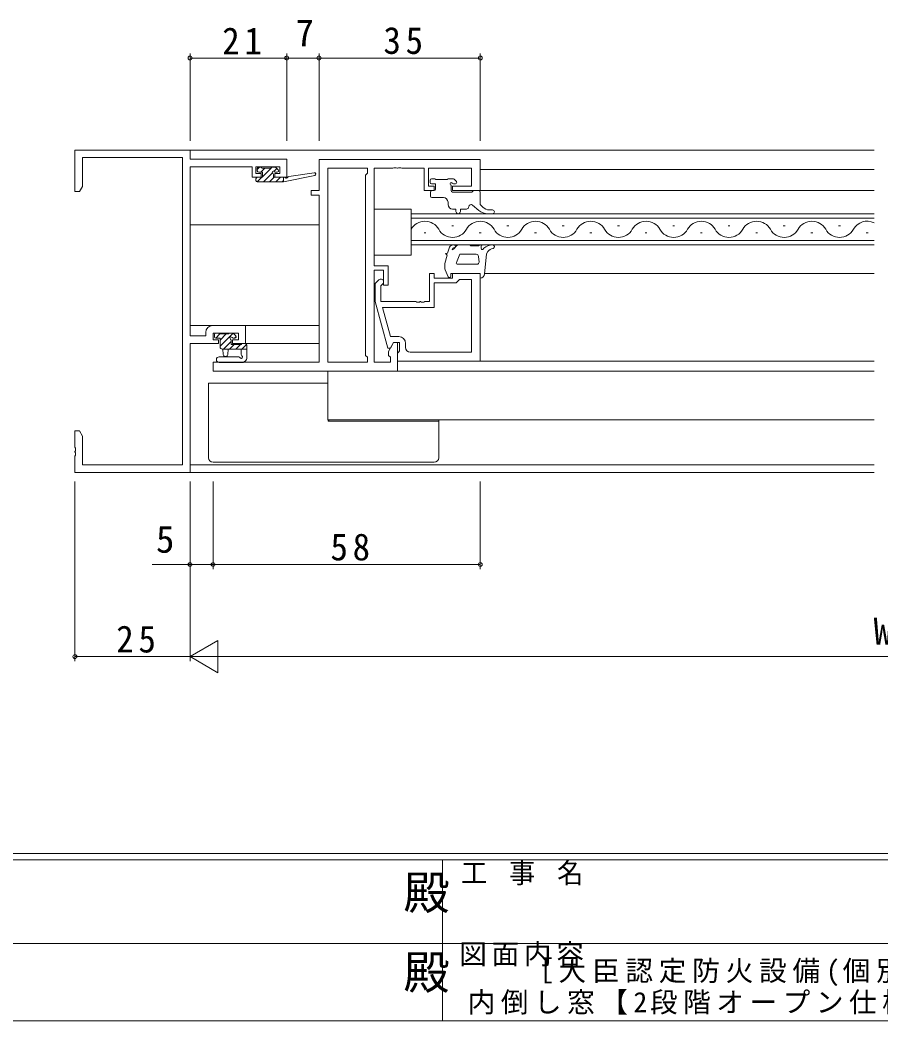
# Model space of a CAD drawing. Units: millimetres, scale not verified. Extents: x -594 to 199, y -420 to 144.
# Drawn here: x -297.9 to -111, y -420 to -202.6 of the extents above; entities that cross this region are included whole.
import ezdxf
from ezdxf.enums import TextEntityAlignment as Align

# ---------------------------------------------------------------- set-up
doc = ezdxf.new("R2010")
doc.units = ezdxf.units.MM
doc.header["$LTSCALE"] = 2
for name, color, linetype, lineweight in [('0-1_YKK_ZWAK', 7, 'Continuous', 9), ('0-3_YKK_11', 7, 'Continuous', 9), ('0-4_YKK_12', 2, 'Continuous', 9), ('0-5_YKK_13', 4, 'Continuous', 9), ('0-7_YKK_D', 6, 'Continuous', 9)]:
    doc.layers.add(name, color=color, linetype=linetype, lineweight=lineweight)
doc.layers.add('0-2_USER1', color=7, linetype='Continuous')
doc.styles.add('ＭＳ ゴシック', font='')
doc.styles.get('ＭＳ ゴシック').set_extended_font_data('MS Gothic')

msp = doc.modelspace()

# ---------------------------------------------------------------- linework, layer by layer
at = {"layer": '0-1_YKK_ZWAK'}
for p, q in [((178.8, -383.6), (-591.2, -383.6)), ((141, -385), (-591.2, -385)), ((-206.2, -385), (-206.2, -420)), ((-333.6, -403.199), (-204.8, -403.199)), ((-204.8, -403.199), (-76, -403.199)), ((-591.2, -420), (141, -420))]:
    msp.add_line(p, q, dxfattribs=at)
at = {"layer": '0-3_YKK_11'}
for p, q in [((-286.022, -230.86), (-261.022, -230.86)), ((-286.022, -239.86), (-286.022, -230.86)), ((-284.392, -232.49), (-284.392, -238.769)), ((-262.652, -232.49), (-284.392, -232.49)), ((-262.652, -299.23), (-262.652, -232.49)), ((-261.022, -230.86), (-261.022, -232.86)), ((-261.022, -232.86), (-240.022, -232.86)), ((-261.022, -234.49), (-261.022, -271.23)), ((-247.522, -234.49), (-261.022, -234.49)), ((-247.522, -236.76), (-247.522, -234.49)), ((-246.722, -234.49), (-246.722, -235.96)), ((-241.522, -234.49), (-246.722, -234.49)), ((-241.522, -235.96), (-241.522, -234.49)), ((-240.022, -232.86), (-240.022, -236.76)), ((-233.022, -232.861), (-233.022, -239.661)), ((-198.022, -232.861), (-233.022, -232.861)), ((-216.98, -234.791), (-216.797, -234.671)), ((-216.797, -234.671), (-216.247, -234.671)), ((-216.247, -234.671), (-216.064, -234.791)), ((-215.98, -234.791), (-215.797, -234.671)), ((-215.797, -234.671), (-215.247, -234.671)), ((-215.247, -234.671), (-215.064, -234.791)), ((-198.022, -239.661), (-198.022, -232.861)), ((-245.622, -236.76), (-247.522, -236.76)), ((-246.722, -235.96), (-245.622, -235.96)), ((-245.622, -235.96), (-245.622, -236.76)), ((-242.622, -235.96), (-241.522, -235.96)), ((-242.622, -236.76), (-242.622, -235.96)), ((-240.022, -236.76), (-242.622, -236.76)), ((-222.522, -234.791), (-231.092, -234.791)), ((-231.092, -234.791), (-231.092, -276.931)), ((-231.092, -234.791), (-231.092, -276.931)), ((-222.952, -236.291), (-222.522, -235.861)), ((-222.952, -275.431), (-222.952, -236.291)), ((-222.522, -235.861), (-222.522, -234.791)), ((-221.022, -234.791), (-216.98, -234.791)), ((-221.022, -255.96), (-221.022, -234.791)), ((-216.064, -234.791), (-215.98, -234.791)), ((-215.064, -234.791), (-210.222, -234.791)), ((-210.222, -234.791), (-210.222, -239.661)), ((-209.222, -234.791), (-199.952, -234.791)), ((-209.222, -238.661), (-209.222, -234.791)), ((-199.952, -234.791), (-199.952, -238.661)), ((-284.392, -238.769), (-285.022, -239.86)), ((-208.022, -238.661), (-209.222, -238.661)), ((-208.022, -239.661), (-208.022, -238.661)), ((-204.022, -238.661), (-204.022, -239.661)), ((-199.952, -238.661), (-204.022, -238.661)), ((-285.022, -239.86), (-286.022, -239.86)), ((-234.722, -239.661), (-234.722, -240.661)), ((-233.022, -239.661), (-234.722, -239.661)), ((-234.722, -240.661), (-233.022, -240.661)), ((-233.022, -240.661), (-233.022, -276.931)), ((-210.222, -239.661), (-208.022, -239.661)), ((-204.022, -239.661), (-198.022, -239.661)), ((-218.022, -255.96), (-221.022, -255.96)), ((-218.022, -260.161), (-218.022, -255.96)), ((-221.022, -256.961), (-219.022, -256.961)), ((-221.022, -276.931), (-221.022, -256.961)), ((-219.022, -256.961), (-219.022, -260.161)), ((-209.022, -257.661), (-209.022, -263.761)), ((-208.022, -257.661), (-209.022, -257.661)), ((-208.022, -258.661), (-208.022, -257.661)), ((-204.022, -258.661), (-208.022, -258.661)), ((-204.022, -257.661), (-204.022, -258.661)), ((-198.022, -257.661), (-204.022, -257.661)), ((-198.022, -276.661), (-198.022, -257.661)), ((-220.046, -259.036), (-220.822, -259.812)), ((-220.822, -259.812), (-220.822, -263.757)), ((-219.622, -260.309), (-219.198, -259.885)), ((-219.622, -263.761), (-219.622, -260.309)), ((-219.022, -260.161), (-218.022, -260.161)), ((-208.022, -259.661), (-203.222, -259.661)), ((-208.022, -265.061), (-208.022, -259.661)), ((-203.222, -259.661), (-202.722, -259.161)), ((-202.722, -259.161), (-202.522, -258.96)), ((-202.522, -258.96), (-199.952, -258.96)), ((-199.952, -258.96), (-199.952, -274.731)), ((-199.952, -258.96), (-199.952, -274.731)), ((-220.822, -263.757), (-218.115, -273.861)), ((-211.98, -263.761), (-219.622, -263.761)), ((-219.231, -265.061), (-208.022, -265.061)), ((-217.543, -271.361), (-219.231, -265.061)), ((-211.797, -263.881), (-211.98, -263.761)), ((-211.247, -263.881), (-211.797, -263.881)), ((-211.064, -263.761), (-211.247, -263.881)), ((-210.98, -263.761), (-211.064, -263.761)), ((-210.797, -263.881), (-210.98, -263.761)), ((-210.247, -263.881), (-210.797, -263.881)), ((-210.064, -263.761), (-210.247, -263.881)), ((-209.022, -263.761), (-210.064, -263.761)), ((-256.122, -268.96), (-249.022, -268.96)), ((-249.022, -268.96), (-249.022, -272.86)), ((-261.022, -271.23), (-257.622, -271.23)), ((-257.622, -271.23), (-257.622, -270.46)), ((-255.992, -270.59), (-255.992, -272.06)), ((-250.522, -270.59), (-255.992, -270.59)), ((-250.522, -272.06), (-250.522, -270.59)), ((-215.722, -271.361), (-217.543, -271.361)), ((-261.022, -272.86), (-261.022, -300.86)), ((-254.822, -272.86), (-261.022, -272.86)), ((-255.992, -272.06), (-254.822, -272.06)), ((-254.822, -272.06), (-254.822, -272.86)), ((-251.822, -272.06), (-250.522, -272.06)), ((-251.822, -272.86), (-251.822, -272.06)), ((-249.022, -272.86), (-251.822, -272.86)), ((-218.115, -273.861), (-217.515, -273.861)), ((-216.822, -272.661), (-217.952, -274.618)), ((-217.515, -273.861), (-216.822, -272.661)), ((-216.822, -272.661), (-215.522, -272.661)), ((-216.022, -272.661), (-216.822, -272.661)), ((-216.022, -278.861), (-216.022, -272.661)), ((-215.522, -272.661), (-215.522, -274.461)), ((-214.222, -273.731), (-214.222, -272.861)), ((-222.522, -275.861), (-222.952, -275.431)), ((-222.522, -276.931), (-222.522, -275.861)), ((-217.952, -274.618), (-217.952, -275.431)), ((-217.952, -275.431), (-217.522, -275.861)), ((-217.522, -275.861), (-217.522, -276.931)), ((-215.722, -274.661), (-216.022, -274.961)), ((-216.022, -274.961), (-216.022, -276.661)), ((-215.522, -274.461), (-215.722, -274.661)), ((-199.952, -274.731), (-213.222, -274.731)), ((-256.022, -276.931), (-256.022, -278.861)), ((-233.022, -276.931), (-256.022, -276.931)), ((-231.092, -276.931), (-222.522, -276.931)), ((-217.522, -276.931), (-221.022, -276.931)), ((-216.022, -276.661), (-198.022, -276.661)), ((-256.022, -278.861), (-216.022, -278.861)), ((-286.022, -291.86), (-285.022, -291.86)), ((-286.022, -295.402), (-286.022, -291.86)), ((-285.022, -291.86), (-284.392, -292.951)), ((-284.392, -292.951), (-284.392, -299.23)), ((-285.902, -295.585), (-286.022, -295.402)), ((-285.902, -296.135), (-285.902, -295.585)), ((-286.022, -296.318), (-285.902, -296.135)), ((-286.022, -296.402), (-286.022, -296.318)), ((-285.902, -296.585), (-286.022, -296.402)), ((-286.022, -297.318), (-285.902, -297.135)), ((-286.022, -300.86), (-286.022, -297.318)), ((-285.902, -297.135), (-285.902, -296.585)), ((-284.392, -299.23), (-262.652, -299.23)), ((-261.022, -300.86), (-286.022, -300.86))]:
    msp.add_line(p, q, dxfattribs=at)
for centre, radius, start, end in [((-219.622, -259.461), 0.6, 314.99998, 135), ((-256.122, -270.46), 1.5, 90, 179.99998), ((-215.722, -272.861), 1.5, 0, 89.99998), ((-213.222, -273.731), 1, 180, 269.99998)]:
    msp.add_arc(centre, radius, start, end, dxfattribs=at)
at = {"layer": '0-4_YKK_12'}
for p, q in [((-261.322, -230.86), (-112.522, -230.86)), ((-198.022, -235.061), (-112.522, -235.06)), ((-112.522, -239.661), (-198.522, -239.661)), ((-213.022, -244.661), (-112.522, -244.661)), ((-213.022, -251.46), (-213.022, -244.661)), ((-261.022, -247.06), (-233.022, -247.06)), ((-112.522, -245.661), (-213.022, -245.661)), ((-204.222, -247.301), (-203.822, -247.301)), ((-192.222, -247.301), (-191.822, -247.301)), ((-180.222, -247.301), (-179.822, -247.301)), ((-168.222, -247.301), (-167.822, -247.301)), ((-156.222, -247.301), (-155.822, -247.301)), ((-144.222, -247.301), (-143.822, -247.301)), ((-132.222, -247.301), (-131.822, -247.301)), ((-120.222, -247.301), (-119.822, -247.301)), ((-210.222, -248.821), (-209.822, -248.821)), ((-198.222, -248.821), (-197.822, -248.821)), ((-186.222, -248.821), (-185.822, -248.821)), ((-174.222, -248.821), (-173.822, -248.821)), ((-162.222, -248.821), (-161.822, -248.821)), ((-150.222, -248.821), (-149.822, -248.821)), ((-138.222, -248.821), (-137.822, -248.821)), ((-126.222, -248.821), (-125.822, -248.821)), ((-114.222, -248.821), (-113.822, -248.821)), ((-213.022, -250.46), (-112.522, -250.46)), ((-112.522, -251.46), (-213.022, -251.46)), ((-197.1, -257.661), (-112.522, -257.661)), ((-233.022, -268.96), (-261.022, -268.96)), ((-249.322, -272.86), (-233.022, -272.86)), ((-215.722, -276.661), (-112.522, -276.661)), ((-231.092, -278.861), (-231.092, -289.46)), ((-216.536, -278.861), (-112.522, -278.861)), ((-231.092, -289.46), (-112.522, -289.46)), ((-261.022, -299.23), (-112.522, -299.23)), ((-261.322, -300.86), (-112.522, -300.86))]:
    msp.add_line(p, q, dxfattribs=at)
for centre, start, end in [((-210.022, -249.737), 29.20253, 150.79745), ((-198.022, -249.737), 29.20253, 150.79745), ((-186.022, -249.737), 29.20253, 150.79745), ((-174.022, -249.737), 29.20253, 150.79745), ((-162.022, -249.737), 29.20253, 150.79745), ((-150.022, -249.737), 29.20253, 150.79745), ((-138.022, -249.737), 29.20253, 150.79745), ((-126.022, -249.737), 29.20253, 150.79745), ((-114.022, -249.737), 64.12241, 150.79745), ((-204.022, -246.384), 209.20253, 330.79745), ((-192.022, -246.384), 209.20253, 330.79745), ((-180.022, -246.384), 209.20253, 330.79745), ((-168.022, -246.384), 209.20253, 330.79745), ((-156.022, -246.384), 209.20253, 330.79745), ((-144.022, -246.384), 209.20253, 330.79745), ((-132.022, -246.384), 209.20253, 330.79745), ((-120.022, -246.384), 209.20253, 330.79745)]:
    msp.add_arc(centre, 3.437, start, end, dxfattribs=at)
at = {"layer": '0-5_YKK_13'}
for p, q in [((-245.937, -234.56), (-246.422, -235.045)), ((-246.122, -234.56), (-245.622, -234.56)), ((-244.79, -234.76), (-245.69, -235.66)), ((-245.422, -234.76), (-243.422, -234.76)), ((-243.443, -234.76), (-245.322, -236.639)), ((-243.244, -234.561), (-243.421, -234.738)), ((-243.222, -234.56), (-242.622, -234.56)), ((-242.41, -234.648), (-241.91, -235.148)), ((-245.443, -236.76), (-246.442, -237.759)), ((-246.422, -235.36), (-246.422, -234.86)), ((-246.422, -236.76), (-245.322, -236.76)), ((-245.322, -235.66), (-246.122, -235.66)), ((-245.322, -236.76), (-245.322, -235.66)), ((-243.132, -235.796), (-245.096, -237.76)), ((-242.749, -236.76), (-243.749, -237.76)), ((-242.922, -236.121), (-242.922, -236.76)), ((-242.922, -236.76), (-240.724, -236.76)), ((-242.197, -234.861), (-242.786, -235.45)), ((-242.122, -235.66), (-242.461, -235.66)), ((-241.402, -236.76), (-242.402, -237.76)), ((-240.724, -237.76), (-233.963, -236.354)), ((-240.724, -236.76), (-240.637, -236.746)), ((-240.724, -237.76), (-240.724, -236.76)), ((-239.61, -236.587), (-234.068, -235.763)), ((-246.722, -237.46), (-246.722, -237.06)), ((-246.422, -237.76), (-240.724, -237.76)), ((-240.724, -237.43), (-241.055, -237.76)), ((-208.922, -237.361), (-208.922, -237.861)), ((-207.922, -237.061), (-208.622, -237.061)), ((-208.622, -238.161), (-207.722, -238.161)), ((-205.122, -237.261), (-207.722, -237.261)), ((-207.722, -238.161), (-207.722, -239.361)), ((-203.922, -237.061), (-204.922, -237.061)), ((-204.322, -239.661), (-204.322, -238.621)), ((-203.861, -238.161), (-203.422, -238.161)), ((-203.21, -237.648), (-203.71, -237.148)), ((-208.822, -239.961), (-208.822, -240.861)), ((-208.022, -239.661), (-208.522, -239.661)), ((-208.522, -241.161), (-206.022, -241.161)), ((-198.322, -239.661), (-199.522, -239.661)), ((-198.022, -239.961), (-198.022, -242.661)), ((-205.022, -242.161), (-205.022, -242.661)), ((-199.699, -242.779), (-198.322, -243.948)), ((-198.022, -242.661), (-197.478, -243.236)), ((-221.022, -243.661), (-221.022, -253.661)), ((-213.022, -243.661), (-221.022, -243.661)), ((-213.022, -253.661), (-213.022, -243.661)), ((-204.022, -243.661), (-203.322, -243.661)), ((-203.322, -244.161), (-203.322, -243.661)), ((-202.322, -244.161), (-202.322, -243.661)), ((-202.322, -243.661), (-201.022, -243.661)), ((-196.381, -244.661), (-195.359, -244.661)), ((-196.025, -243.861), (-195.359, -243.861)), ((-205.096, -253.219), (-204.731, -251.955)), ((-203.663, -251.46), (-203.868, -251.46)), ((-203.161, -251.631), (-203.659, -252.198)), ((-200.374, -251.46), (-202.785, -251.46)), ((-200.077, -251.661), (-200.13, -251.586)), ((-198.413, -251.66), (-200.077, -251.661)), ((-197.413, -251.46), (-197.913, -251.46)), ((-197.814, -252.239), (-197.813, -251.56)), ((-197.813, -251.56), (-197.413, -251.46)), ((-221.022, -253.661), (-213.022, -253.661)), ((-205.683, -255.454), (-205.235, -253.699)), ((-205.55, -253.348), (-205.096, -253.219)), ((-205.235, -253.699), (-205.55, -253.348)), ((-203.191, -255.233), (-202.456, -253.461)), ((-198.917, -253.461), (-202.456, -253.461)), ((-198.417, -253.961), (-198.259, -255.161)), ((-197.479, -252.413), (-197.22, -252.189)), ((-197.11, -257.767), (-196.675, -253.39)), ((-196.675, -253.39), (-196.345, -252.903)), ((-205.722, -255.731), (-205.722, -256.455)), ((-198.74, -255.661), (-202.92, -255.661)), ((-205.644, -256.843), (-204.999, -258.377)), ((-198.022, -257.661), (-204.422, -257.661)), ((-204.422, -258.261), (-204.422, -257.661)), ((-198.022, -257.661), (-198.022, -258.659)), ((-255.722, -271.39), (-255.722, -270.89)), ((-255.432, -271.69), (-254.533, -270.79)), ((-255.422, -270.59), (-254.922, -270.59)), ((-254.522, -271.69), (-255.422, -271.69)), ((-254.722, -270.79), (-252.622, -270.79)), ((-254.522, -273.474), (-251.676, -270.628)), ((-254.522, -272.127), (-253.186, -270.79)), ((-254.522, -273.59), (-254.522, -271.69)), ((-252.422, -270.59), (-251.822, -270.59)), ((-251.322, -271.69), (-251.661, -271.69)), ((-251.61, -270.678), (-251.11, -271.178)), ((-251.391, -271.69), (-251.029, -271.327)), ((-253.791, -274.09), (-252.122, -272.421)), ((-252.444, -274.09), (-251.444, -273.09)), ((-252.122, -272.151), (-252.122, -273.09)), ((-252.122, -273.09), (-249.822, -273.09)), ((-251.097, -274.09), (-250.097, -273.09)), ((-249.75, -274.09), (-248.742, -273.082)), ((-249.622, -272.89), (-249.022, -272.89)), ((-248.722, -273.19), (-248.722, -276.153)), ((-250.458, -275.76), (-254.706, -275.76)), ((-248.722, -274.09), (-254.022, -274.09)), ((-253.922, -274.09), (-253.82, -275.234)), ((-252.722, -274.09), (-252.824, -275.234)), ((-249.922, -275.27), (-249.922, -274.09)), ((-249.527, -276.96), (-254.706, -276.96)), ((-249.337, -276.892), (-248.906, -276.54)), ((-257.022, -281.46), (-256.022, -281.46)), ((-257.022, -297.66), (-257.022, -281.46)), ((-256.022, -281.46), (-231.092, -281.46)), ((-231.022, -289.46), (-231.022, -289.76)), ((-231.022, -289.76), (-208.022, -289.76)), ((-207.022, -289.76), (-207.022, -289.46)), ((-208.022, -298.66), (-256.022, -298.66))]:
    msp.add_line(p, q, dxfattribs=at)
for points in [[(-199.522, -239.661), (-199.822, -239.961), (-204.022, -239.961)], [(-230.925, -289.76), (-230.904, -289.684), (-230.884, -289.46)], [(-208.022, -289.76), (-207.022, -289.76), (-207.022, -297.66)]]:
    msp.add_lwpolyline(points, dxfattribs=at)
for centre, radius, start, end in [((-246.122, -234.86), 0.3, 90, 180), ((-245.622, -234.76), 0.2, 0, 90), ((-243.222, -234.76), 0.2, 90, 180), ((-242.622, -234.86), 0.3, 45, 90), ((-246.422, -237.06), 0.3, 90, 180), ((-246.122, -235.36), 0.3, 180, 270), ((-242.922, -235.66), 0.25, 33.05573, 236.94426), ((-243.222, -236.121), 0.3, 0, 56.94426), ((-242.461, -235.36), 0.3, 213.05573, 270), ((-242.122, -235.36), 0.3, 270, 45), ((-240.589, -237.042), 0.3, 39.19753, 99.19753), ((-240.124, -236.663), 0.3, 219.19753, 338.44934), ((-239.566, -236.883), 0.3, 98.44934, 158.44934), ((-234.024, -236.06), 0.3, 281.7498, 98.44934), ((-246.422, -237.46), 0.3, 180, 270), ((-208.622, -237.361), 0.3, 90, 180), ((-208.622, -237.861), 0.3, 180, 270), ((-207.922, -237.261), 0.2, 0, 90), ((-204.922, -237.261), 0.2, 90, 180), ((-204.322, -238.161), 0.25, 33.05573, 236.94426), ((-204.622, -238.621), 0.3, 0, 56.94426), ((-203.861, -237.861), 0.3, 213.05573, 270), ((-203.922, -237.361), 0.3, 45, 90), ((-203.422, -237.861), 0.3, 270, 45), ((-208.522, -239.961), 0.3, 90, 180), ((-208.522, -240.861), 0.3, 180, 270), ((-208.022, -239.361), 0.3, 270, 0), ((-206.022, -242.161), 1, 0, 90), ((-204.022, -239.661), 0.3, 180, 270), ((-198.322, -239.961), 0.3, 0, 90), ((-204.022, -242.661), 1, 180, 270), ((-201.022, -243.161), 0.5, 270, 0), ((-200.022, -243.161), 0.5, 49.67145, 180), ((-196.025, -241.861), 2, 223.43231, 270), ((-202.822, -244.161), 0.5, 180, 0), ((-196.381, -241.661), 3, 229.67145, 270), ((-195.359, -244.261), 0.4, 270, 90), ((-203.868, -252.461), 1, 90, 149.61565), ((-203.632, -252.56), 0.5, 92.22403, 165.97177), ((-203.663, -251.761), 0.3, 272.22403, 90), ((-202.785, -251.961), 0.5, 90, 138.72603), ((-200.374, -251.761), 0.3, 35.53767, 90), ((-197.918, -252.173), 0.713, 89.61372, 133.99409), ((-195.259, -254.46), 3, 92.1673, 130.81966), ((-195.357, -251.862), 0.4, 277.70331, 92.1673), ((-204.083, -252.446), 0.0348, 167.29356, 289.81204), ((-204.411, -251.538), 1, 289.81204, 318.72603), ((-198.917, -253.961), 0.5, 0, 90), ((-197.601, -252.239), 0.212, 179.97954, 304.99187), ((-195.103, -253.744), 1.5, 97.70331, 145.88728), ((-204.722, -255.731), 1, 163.90305, 180), ((-204.722, -256.455), 1, 180, 202.81468), ((-202.92, -255.361), 0.3, 154.94563, 270), ((-198.759, -255.161), 0.5, 272.23714, 0), ((-204.722, -258.261), 0.3, 202.81468, 0), ((-198.105, -257.663), 1, 274.74852, 354.23975), ((-255.422, -270.89), 0.3, 90, 180), ((-255.422, -271.39), 0.3, 180, 270), ((-254.922, -270.79), 0.2, 0, 90), ((-252.422, -270.79), 0.2, 90, 180), ((-252.122, -271.69), 0.25, 33.05573, 236.94426), ((-251.661, -271.39), 0.3, 213.05573, 270), ((-251.822, -270.89), 0.3, 45, 90), ((-251.322, -271.39), 0.3, 270, 45), ((-254.022, -273.59), 0.5, 180, 270), ((-252.422, -272.151), 0.3, 0, 56.94426), ((-249.622, -273.09), 0.2, 90, 180), ((-249.022, -273.19), 0.3, 0, 90), ((-254.706, -276.36), 0.6, 90, 270), ((-253.322, -275.19), 0.5, 185.09206, 354.90793), ((-250.458, -276.06), 0.3, 26.74368, 90), ((-249.922, -275.79), 0.3, 206.74368, 60), ((-249.622, -275.27), 0.3, 180, 239.99998), ((-249.527, -276.66), 0.3, 270, 309.23453), ((-249.222, -276.153), 0.5, 309.23453, 0), ((-256.022, -297.66), 1, 180, 270), ((-208.022, -297.66), 1, 270, 0)]:
    msp.add_arc(centre, radius, start, end, dxfattribs=at)
at = {"layer": '0-7_YKK_D'}
for p, q in [((-261.022, -228.86), (-261.022, -209.86)), ((-261.022, -210.86), (-240.022, -210.86)), ((-240.022, -228.86), (-240.022, -209.86)), ((-240.022, -228.86), (-240.022, -209.86)), ((-240.022, -210.86), (-233.022, -210.86)), ((-233.022, -228.86), (-233.022, -209.86)), ((-233.022, -228.86), (-233.022, -209.86)), ((-233.022, -210.86), (-198.022, -210.86)), ((-198.022, -228.86), (-198.022, -209.86)), ((-286.022, -302.86), (-286.022, -341.86)), ((-261.022, -302.86), (-261.022, -321.86)), ((-261.022, -302.86), (-261.022, -341.86)), ((-261.022, -302.86), (-261.022, -341.86)), ((-256.022, -302.86), (-256.022, -321.86)), ((-256.022, -302.86), (-256.022, -321.86)), ((-198.022, -302.86), (-198.022, -321.86)), ((-261.022, -320.86), (-269.222, -320.86)), ((-256.022, -320.86), (-261.022, -320.86)), ((-256.022, -320.86), (-198.022, -320.86)), ((-261.022, -340.86), (-254.96, -337.36)), ((-254.96, -344.36), (-254.96, -337.36)), ((-286.022, -340.86), (-261.022, -340.86)), ((-261.022, -340.86), (-248.898, -340.86)), ((-261.022, -340.86), (-254.96, -344.36)), ((31.978, -340.86), (-254.022, -340.86))]:
    msp.add_line(p, q, dxfattribs=at)
for centre in [(-261.022, -210.86), (-240.022, -210.86), (-240.022, -210.86), (-233.022, -210.86), (-233.022, -210.86), (-198.022, -210.86), (-261.022, -320.86), (-256.022, -320.86), (-256.022, -320.86), (-198.022, -320.86), (-286.022, -340.86)]:
    msp.add_circle(centre, 0.425, dxfattribs=at)

# ---------------------------------------------------------------- texts
at = {"layer": '0-1_YKK_ZWAK', "color": 3, "style": 'ＭＳ ゴシック'}
for p in [(-214.682, -397.956), (-214.682, -415.278)]:
    msp.add_text('殿', height=7.331, dxfattribs=at).set_placement(p, align=Align.BOTTOM_LEFT)
at = {"layer": '0-1_YKK_ZWAK', "char_height": 4.399, "attachment_point": 7, "style": 'ＭＳ ゴシック'}
for s, insert in [('\\T1.22;\\W0.95;工\\~事\\~名', (-202.188, -390.533)), ('\\T1.17;図面内容', (-202.583, -408.148))]:
    msp.add_mtext(s, dxfattribs=dict(at, insert=insert))
at = {"layer": '0-2_USER1', "char_height": 4.399, "attachment_point": 7, "style": 'ＭＳ ゴシック'}
for s, insert in [('\\T1.21;［大臣認定防火設備(個別認定)］BGE31', (-188.303, -412.449)), ('\\T1.2;内倒し窓【2段階オープン仕様】RC枠／18mm溝幅', (-200.763, -418.625))]:
    msp.add_mtext(s, dxfattribs=dict(at, insert=insert))
at = {"layer": '0-7_YKK_D', "color": 7, "style": 'ＭＳ ゴシック'}
for s, p in [('7', (-238.122, -210.06)), ('5', (-268.422, -320.06)), ('W', (-112.622, -340.06))]:
    msp.add_text(s, height=5.865, dxfattribs=at).set_placement(p, align=Align.BOTTOM_LEFT)
at = {"layer": '0-7_YKK_D', "color": 7, "char_height": 5.865, "attachment_point": 7, "style": 'ＭＳ ゴシック'}
for s, insert in [('\\T1.27;\\W0.95;21', (-254.042, -210.06)), ('\\T1.27;\\W0.95;35', (-219.042, -210.06)), ('\\T1.27;\\W0.95;58', (-230.542, -320.06)), ('\\T1.27;\\W0.95;25', (-277.042, -340.06))]:
    msp.add_mtext(s, dxfattribs=dict(at, insert=insert))

doc.saveas('drawing.dxf')
